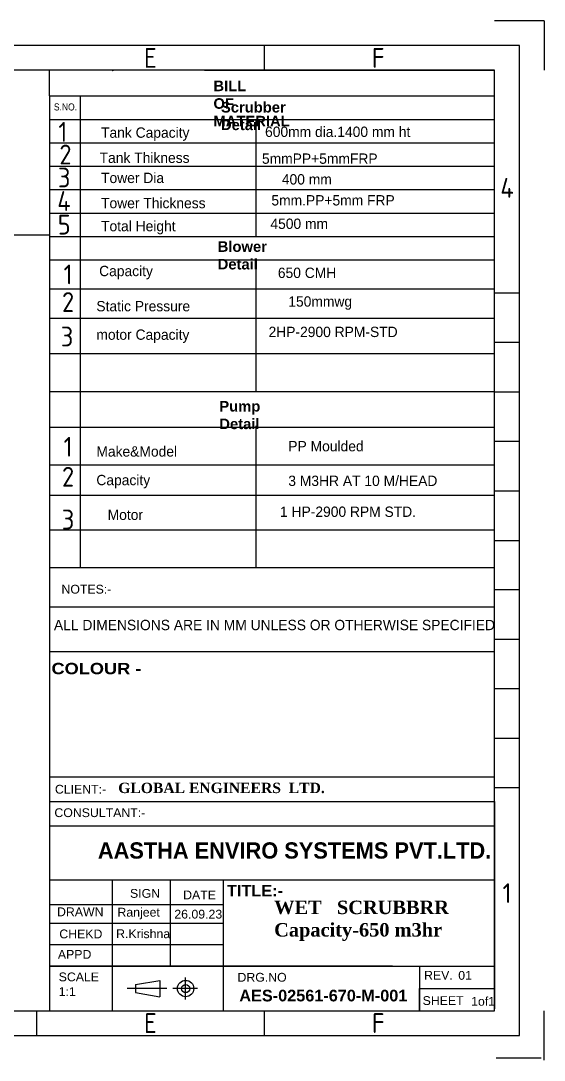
# Model space of a CAD drawing. Header units: inches. Extents: x -5552 to 88790, y -3173 to 14879.
# Drawn here: x 82190 to 88790, y -3121 to 9997 of the extents above; entities that cross this region are included whole.
import ezdxf
from ezdxf.enums import TextEntityAlignment as Align

# ---------------------------------------------------------------- set-up
doc = ezdxf.new("R2010")
doc.units = ezdxf.units.IN
doc.header["$MEASUREMENT"] = 0
doc.layers.add('TEXT', color=5, linetype='Continuous')
doc.styles.add('BAUHAUS', font='')
doc.styles.add('ISOCP', font='isocp.shx')
doc.styles.add('ROMANS', font='romans.shx', dxfattribs={"width": 0.85, "height": 75})
doc.styles.get('BAUHAUS').set_extended_font_data('Bauhaus Md BT', bold=True)

msp = doc.modelspace()

# ---------------------------------------------------------------- linework, layer by layer
at = {"color": 0}
for p, q in [((88789.6, 9996.7), (88164.9, 9996.7)), ((88789.6, 9996.7), (88789.6, 9372.1)), ((85260.4, 9684.4), (85260.4, 9372.1)), ((82549.4, 9047.8), (82549.4, 9372.1)), ((82549.4, 9047.8), (82549.4, 9372.1)), ((82549.4, 9047.8), (82549.4, 9372.1)), ((82549.4, 9047.8), (82549.4, -2496.1)), ((82549.4, 9047.8), (82549.4, -2496.1)), ((82549.4, 9047.8), (88164.9, 9047.8)), ((82549.4, 9047.8), (82549.4, 2036.8)), ((82936.7, 9047.8), (82936.7, 3096.1)), ((82549.4, 8752.3), (88164.9, 8752.3)), ((85151.4, 8752.3), (85151.4, 7570.5)), ((82549.4, 8456.8), (88164.9, 8456.8)), ((82549.4, 8456.8), (88164.9, 8456.8)), ((82549.4, 8161.4), (88164.9, 8161.4)), ((82549.4, 8161.4), (88164.9, 8161.4)), ((82549.4, 7865.9), (88164.9, 7865.9)), ((82549.4, 7865.9), (88164.9, 7865.9)), ((82549.4, 7865.9), (88164.9, 7865.9)), ((82549.4, 7570.5), (88164.9, 7570.5)), ((82549.4, 7570.5), (88164.9, 7570.5)), ((85151.4, 7570.5), (85151.4, 7275)), ((85151.4, 7570.5), (85151.4, 7275)), ((82549.4, 7275), (88164.9, 7275)), ((82549.4, 7275), (88164.9, 7275)), ((82549.4, 6979.6), (88164.9, 6979.6)), ((82549.4, 6979.6), (88164.9, 6979.6)), ((85151.4, 6979.6), (85151.4, 5317.8)), ((82549.4, 6612.8), (88164.9, 6612.8)), ((88477.3, 6561.2), (88164.9, 6561.2)), ((88477.3, 314.8), (88477.3, 6561.2)), ((82549.4, 6242.1), (88164.9, 6242.1)), ((88477.3, 5936.6), (88164.9, 5936.6)), ((82549.4, 5797.7), (88164.9, 5797.7)), ((82549.4, 5317.8), (88164.9, 5317.8)), ((88477.3, 5311.9), (88164.9, 5311.9)), ((82549.4, 4868), (88164.9, 4868)), ((85151.4, 4885.5), (85151.4, 3097.1)), ((88477.3, 4687.2), (88164.9, 4687.2)), ((82549.4, 4391), (88164.9, 4391)), ((82549.4, 4009.3), (88164.9, 4009.3)), ((88477.3, 4062.4), (88164.9, 4062.4)), ((82549.4, 3573.2), (88164.9, 3573.2)), ((88164.9, 3438), (88477.3, 3438)), ((82549.4, 3096.1), (88164.9, 3096.1)), ((88477.3, 2813.4), (88164.9, 2813.4)), ((82549.4, 2602.4), (88164.9, 2602.4)), ((82549.4, 2602.4), (87699, 2602.4)), ((88477.3, 2188.7), (88164.9, 2188.7)), ((82549.4, 2036.8), (88164.9, 2036.8)), ((88477.3, 1564.1), (88164.9, 1564.1)), ((88477.3, 939.4), (88164.9, 939.4)), ((82549.4, 454.7), (82549.4, -2496.1)), ((82549.4, 454.7), (88164.9, 454.7)), ((88477.3, 314.8), (88164.9, 314.8)), ((82549.4, 145), (87808.9, 145)), ((82905.5, 145), (88164.9, 145)), ((88164.9, 145), (88164.9, -2472.3)), ((82549.4, -164.6), (88164.9, -164.6)), ((82549.4, -844.8), (87808.9, -844.8)), ((82905.5, -844.8), (88164.9, -844.8)), ((83343.5, -844.8), (83343.5, -2496.1)), ((84073.2, -844.8), (84073.2, -1934.8)), ((84739.5, -844.8), (84739.5, -1934.8)), ((82549.4, -1154.4), (84739.5, -1154.4)), ((82549.4, -1389.8), (84739.5, -1389.8)), ((82549.4, -1662.3), (84739.5, -1662.3)), ((82549.4, -1934.8), (88164.9, -1934.8)), ((86875.5, -1934.8), (82549.4, -1934.8)), ((84739.5, -1934.8), (84739.5, -2496.1)), ((86875.5, -1934.8), (88164.9, -1934.8)), ((87216.2, -1934.8), (87216.2, -2496.1)), ((88164.9, -1934.8), (88164.9, -2309)), ((83634.7, -2164.3), (83943.8, -2112.8)), ((83634.7, -2164.3), (83634.7, -2267.3)), ((83943.8, -2112.8), (83943.8, -2318.8)), ((84267.2, -2215.8), (84269, -2215.8)), ((84268.1, -2216.7), (84268.1, -2214.9)), ((83634.7, -2267.3), (83943.8, -2318.8)), ((82387, -2496.1), (82387, -2808.4)), ((82588.1, -2496.1), (88164.9, -2496.1)), ((82905.5, -2496.1), (88164.9, -2496.1)), ((85260.4, -2496.1), (85260.4, -2808.4)), ((86452.2, -2493.7), (86452.2, -2496.1)), ((87342.2, -2493.7), (87342.2, -2496.1)), ((88789.6, -3120.7), (88789.6, -2496.1)), ((88185.5, -3092.3), (88753.3, -3092.3))]:
    msp.add_line(p, q, dxfattribs=at)
at = {"color": 0, "ltscale": 150}
msp.add_line((84504.5, 9372.1), (88164.9, 9372.1), dxfattribs=at)
at = {"color": 7, "linetype": 'ByBlock'}
msp.add_line((79255.5, 7297.2), (82549.4, 7297.2), dxfattribs=at)
at = {"color": 0, "ltscale": 300}
for p, q in [((84268.1, -2354.5), (84268.1, -2078.2)), ((84032.8, -2215.8), (83532, -2215.8)), ((84419.3, -2215.8), (84107.6, -2215.8))]:
    msp.add_line(p, q, dxfattribs=at)
at = {"color": 0}
for points in [[(88477.3, -2808.4), (88477.3, 9684.4), (70550.1, 9684.4), (70550.1, -2808.4)], [(88164.9, -2496.1), (88164.9, 9372.1), (70862.4, 9372.1), (70862.4, -2496.1)]]:
    msp.add_lwpolyline(points, close=True, dxfattribs=at)
for points in [[(88164.9, -1257), (88164.9, -1546.9)], [(88164.9, -1507.3), (88164.9, -1816.4)]]:
    msp.add_lwpolyline(points, dxfattribs=at)
msp.add_circle((84268.1, -2215.8), 103, dxfattribs=at)
at = {"color": 0, "ltscale": 250}
msp.add_circle((84268.1, -2216.7), 51.5, dxfattribs=at)
at = {"layer": 'TEXT', "color": 0}
for p, q in [((87216.2, -2496.1), (87216.2, -2215.5)), ((87216.2, -2215.5), (88164.9, -2215.5))]:
    msp.add_line(p, q, dxfattribs=at)

# ---------------------------------------------------------------- texts
at = {"color": 0, "style": 'ISOCP'}
for s, p in [('E', (83823.7, 9528.2)), ('F', (86697, 9528.2)), ('1', (82719.9, 8594.8)), ('2', (82752.6, 8308.9)), ('3', (82736.9, 8019.6)), ('4', (88321.1, 7888.6)), ('4', (82734.1, 7722.1)), ('5', (82736.9, 7424.5)), ('1', (82785.7, 6795.9)), ('2', (82785.7, 6447.1)), ('3', (82772.9, 6012.6)), ('1', (82785.7, 4620.2)), ('2', (82785.7, 4242.4)), ('3', (82785.7, 3702.8)), ('1', (88321.1, -1012.5)), ('E', (83823.7, -2652.2)), ('F', (86697, -2652.2))]:
    msp.add_text(s, height=249.9, dxfattribs=at).set_placement(p, align=Align.MIDDLE)
at = {"color": 0, "width": 0.9}
msp.add_text('S.NO.', height=89.18, dxfattribs=at).set_placement((82606.9, 8865))
at = {"color": 0, "ltscale": 150, "insert": (83346.2, 9372.1), "char_height": 6.94, "width": 4818.744, "attachment_point": 1, "style": 'ROMANS'}
msp.add_mtext('\\pt3450;ED ', dxfattribs=at)
at = {"color": 0, "attachment_point": 1}
for s, insert, char_height, width in [('{\\fArial|b1|i0|c0|p34;BILL OF MATERIAL}', (84618.7, 9241.7), 133.256, 1.122), ('{\\fArial|b1|i0|c0|p34;Scrubber Detail}', (84713.3, 8972.4), 133.256, 1.122), ('Tank Capacity', (83201.7, 8651), 130.389, 2244.754), (' 600mm dia.1400 mm ht', (85221.2, 8661.3), 130.389, 2953.014), ('Tank Thikness', (83183.6, 8333.4), 130.389, 2244.754), ('5mmPP+5mmFRP', (85230.8, 8322.2), 130.389, 4758.577), ('Tower Dia ', (83201.7, 8079.3), 130.39, 2244.754), ('400 mm ', (85481.5, 8061.1), 130.39, 3080.368), ('Tower Thickness', (83201.7, 7761.6), 130.389, 2244.754), ('5mm.PP+5mm FRP', (85349.7, 7796.2), 130.389, 3024.31), ('Total Height', (83201.7, 7471.2), 130.389, 2244.754), ('4500 mm ', (85337, 7500.3), 130.39, 3080.368), ('{\\fArial|b1|i0|c0|p34;Blower Detail }', (84672.4, 7214), 133.256, 1.122), ('Capacity', (83177.4, 6904.4), 130.39, 2244.754), ('650 CMH', (85431.1, 6881.4), 130.39, 2244.754), ('Static Pressure', (83142.5, 6460.6), 130.389, 2244.754), ('150mmwg', (85562.8, 6519.7), 130.39, 2244.754), ('motor Capacity', (83142.5, 6101.3), 130.389, 2244.754), ('   2HP-2900 RPM-STD', (85168.4, 6135.9), 130.389, 2630.765), ('{\\fArial|b1|i0|c0|p34;Pump Detail}', (84692.7, 5198.8), 133.256, 1.122), ('Make&Model ', (83142.5, 4627.2), 130.389, 2244.754), ('PP Moulded ', (85562.8, 4693.5), 130.389, 2244.754), ('Capacity', (83142.5, 4266.2), 130.39, 2244.754), ('3 M3HR AT 10 M/HEAD', (85562.8, 4256.4), 130.389, 2751.592), ('Motor', (83285, 3827.9), 130.39, 2244.754), ('1 HP-2900 RPM STD.', (85458.3, 3866.3), 130.389, 2244.754), ('{\\fArial|b0|i0|c0|p34;NOTES:-}', (82702.4, 2878.8), 111.047, 1.122), ('ALL DIMENSIONS ARE IN MM UNLESS OR OTHERWISE SPECIFIED', (82607.7, 2436.7), 130.389, 5327.687), ('{\\fArial Black|b0|i0|c0|p34;COLOUR -  }', (82576, 1893.8), 143.428, 4076.503), ('{\\fArial|b0|i0|c0|p34;CLIENT:-}', (82619.7, 354.5), 111.047, 1.122), ('{\\fTimes New Roman|b1|i0|c0|p18;GLOBAL ENGINEERS  LTD.}', (83418, 381.1), 130.389, 4611.139), ('{\\fArial|b0|i0|c0|p34;CONSULTANT:-}', (82613.1, 58.6), 111.047, 1.122), ('{\\fArial|b1|i0|c0|p34;TITLE:-}', (84790, -907.8), 146.687, 1.122), ('{\\fArial|b0|i0|c0|p34;SIGN}', (83566.6, -959.9), 111.047, 1.122), ('{\\fArial|b0|i0|c0|p34;DATE}', (84236.7, -979.3), 111.047, 1.122), ('{\\fTimes New Roman|b1|i0|c0|p18;\\H0.8692x;WET   SCRUBBRR Capacity-650 m3hr}', (85384.2, -1106.8), 195.583, 2772.586), ('{\\fArial|b0|i0|c0|p34;DRAWN}', (82646.5, -1192.8), 111.047, 1.122), ('{\\fArial|b0|i0|c0|p34;Ranjeet}', (83408.4, -1197.5), 111.047, 1.122), ('{\\fArial|b0|i0|c0|p34;26.09.23}', (84125.4, -1221.9), 111.047, 1.122), ('{\\fArial|b0|i0|c0|p34;CHEKD}', (82675.3, -1471.6), 111.047, 1.122), ('{\\fArial|b0|i0|c0|p34;R.Krishna}', (83391.9, -1469.2), 111.047, 1.122), ('{\\fArial|b0|i0|c0|p34;APPD}', (82657.1, -1729.7), 111.047, 1.122), ('{\\fArial|b0|i0|c0|p34;SCALE\\P  1:1}', (82667.2, -2013.8), 111.047, 1.122), ('{\\fArial|b0|i0|c0|p34;DRG.NO}', (84921.8, -2018.7), 111.047, 1.122), ('{\\fArial|b0|i0|c0|p34;REV.}', (87274.6, -1992.8), 111.047, 1.122), ('{\\fArial|b0|i0|c0|p34;  01}', (87705.7, -1994.3), 111.047, 1.122), ('{\\fArial|b1|i0|c0|p34;AES-02561-670-M-001}', (84945.2, -2231.7), 146.687, 2130.252), ('{\\fArial|b0|i0|c0|p34;SHEET\\Fromans|c0; }', (87256.8, -2312.7), 111.047, 1.122), ('{\\fArial|b0|i0|c0|p34;1of1 }', (87868.2, -2322), 111.047, 1.122)]:
    msp.add_mtext(s, dxfattribs=dict(at, insert=insert, char_height=char_height, width=width))
at = {"color": 0, "insert": (85641.7, -475.3), "char_height": 205.437, "width": 4681.255, "attachment_point": 5, "style": 'BAUHAUS'}
msp.add_mtext('AASTHA ENVIRO SYSTEMS PVT.LTD.', dxfattribs=at)

doc.saveas('drawing.dxf')
